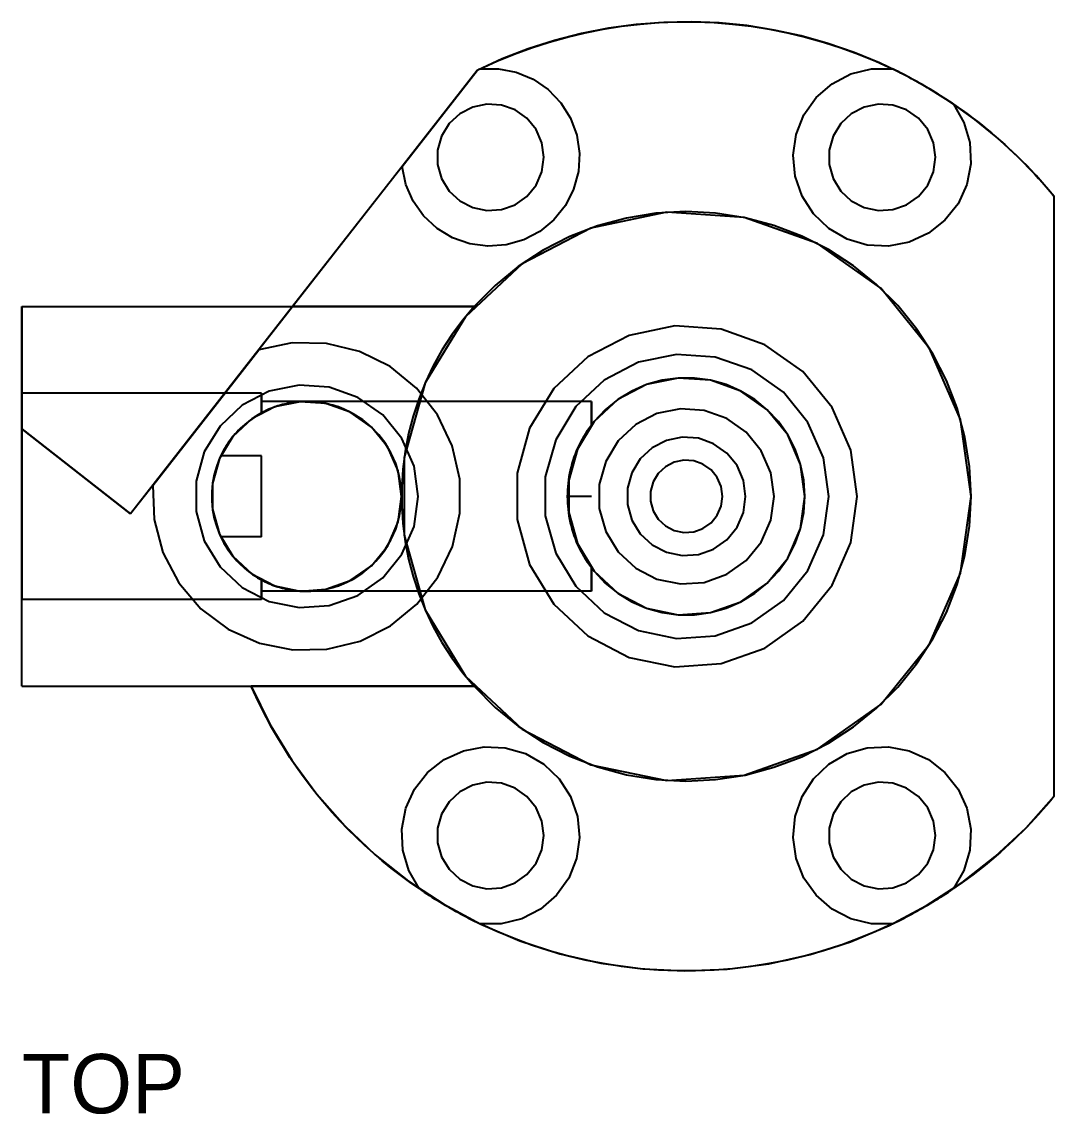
# Model space of a CAD drawing. Header units: millimetres. Extents: x 0 to 266, y -49 to 99.
# Drawn here: x 0 to 43.5, y 46.84 to 92.87 of the extents above; entities that cross this region are included whole.
import ezdxf

# ---------------------------------------------------------------- set-up
doc = ezdxf.new("R2010")
doc.units = ezdxf.units.MM
doc.layers.add('TOP_HIDDEN', color=8, linetype='CONTINUOUS')
doc.layers.add('TOP_VISIBLE', color=7, linetype='Continuous')

msp = doc.modelspace()

# ---------------------------------------------------------------- linework, layer by layer
at = {"layer": 'TOP_HIDDEN'}
for points in [[(43.5, 85.514), (42.736, 86.397), (41.921, 87.234), (41.06, 88.022), (40.153, 88.759), (39.205, 89.441), (38.219, 90.067), (37.198, 90.634), (36.146, 91.141), (35.066, 91.585), (33.962, 91.966), (32.837, 92.281), (31.696, 92.53), (30.543, 92.713), (29.38, 92.827), (28.214, 92.874), (27.046, 92.852), (25.881, 92.762), (24.724, 92.605), (23.578, 92.38), (22.447, 92.089), (21.335, 91.732), (20.246, 91.311), (19.183, 90.827)], [(19.183, 90.827), (9.986, 79.055)], [(19.31, 90.888), (20.079, 90.9), (20.835, 90.754), (21.545, 90.457), (22.179, 90.022), (22.711, 89.466), (23.118, 88.813), (23.384, 88.091), (23.496, 87.33), (23.451, 86.562), (23.251, 85.82), (22.903, 85.134), (22.422, 84.533), (21.829, 84.043), (21.148, 83.685), (20.408, 83.473), (19.641, 83.416), (18.879, 83.517), (18.153, 83.772), (17.494, 84.169), (16.93, 84.692), (16.485, 85.32), (16.177, 86.025), (16.02, 86.778)], [(39.255, 89.407), (39.699, 88.636), (39.949, 87.782), (39.99, 86.893), (39.821, 86.019), (39.45, 85.21), (38.9, 84.511), (38.2, 83.961), (37.39, 83.592), (36.516, 83.424), (35.627, 83.466), (34.774, 83.717), (34.003, 84.162), (33.359, 84.776), (32.877, 85.525), (32.586, 86.366), (32.501, 87.251), (32.627, 88.132), (32.957, 88.959), (33.473, 89.684), (34.145, 90.268), (34.935, 90.676), (35.8, 90.887), (36.69, 90.888)], [(22, 87.164), (21.917, 87.771), (21.672, 88.333), (21.286, 88.809), (20.785, 89.162), (20.208, 89.367), (19.596, 89.409), (18.997, 89.284), (18.452, 89.003), (18.005, 88.584), (17.686, 88.061), (17.521, 87.471), (17.521, 86.858), (17.686, 86.268), (18.005, 85.744), (18.452, 85.326), (18.997, 85.044), (19.596, 84.92), (20.208, 84.961), (20.785, 85.167), (21.286, 85.52), (21.672, 85.995), (21.917, 86.557), (22, 87.164)], [(38.5, 87.164), (38.417, 87.771), (38.172, 88.333), (37.786, 88.809), (37.285, 89.162), (36.708, 89.367), (36.096, 89.409), (35.497, 89.284), (34.952, 89.003), (34.505, 88.584), (34.186, 88.061), (34.021, 87.471), (34.021, 86.858), (34.186, 86.268), (34.505, 85.744), (34.952, 85.326), (35.497, 85.044), (36.096, 84.92), (36.708, 84.961), (37.285, 85.167), (37.786, 85.52), (38.172, 85.995), (38.417, 86.557), (38.5, 87.164)], [(43.5, 60.236), (43.5, 85.514)], [(40, 72.875), (39.934, 74.131), (39.737, 75.373), (39.411, 76.588), (38.96, 77.762), (38.388, 78.882), (37.702, 79.937), (36.91, 80.913), (36.019, 81.802), (35.041, 82.592), (33.985, 83.276), (32.863, 83.845), (31.688, 84.294), (30.473, 84.617), (29.23, 84.812), (27.974, 84.875), (26.718, 84.806), (25.476, 84.607), (24.262, 84.278), (23.089, 83.824), (21.97, 83.25), (20.917, 82.562), (19.942, 81.767), (19.056, 80.875)], [(0, 80.875), (11.408, 80.875)], [(0, 80.875), (0, 75.716)], [(11.408, 80.875), (4.581, 72.137)], [(19.056, 80.875), (11.408, 80.875)], [(19.056, 80.875), (18.566, 80.292), (18.115, 79.679), (17.704, 79.038), (17.333, 78.373), (17.006, 77.685), (16.723, 76.978), (16.486, 76.255), (16.295, 75.518), (16.151, 74.771), (16.054, 74.015), (16.006, 73.256), (16.006, 72.494), (16.054, 71.734), (16.151, 70.979), (16.295, 70.232), (16.486, 69.495), (16.723, 68.771), (17.006, 68.065), (17.333, 67.377), (17.704, 66.712), (18.115, 66.071), (18.566, 65.458), (19.056, 64.875)], [(35.2, 72.875), (34.933, 74.817), (34.152, 76.616), (32.914, 78.137), (31.312, 79.268), (29.465, 79.924), (27.509, 80.058), (25.589, 79.659), (23.848, 78.757), (22.415, 77.419), (21.396, 75.743), (20.867, 73.855), (20.867, 71.895), (21.396, 70.006), (22.415, 68.331), (23.848, 66.993), (25.589, 66.091), (27.509, 65.692), (29.465, 65.826), (31.312, 66.482), (32.914, 67.613), (34.152, 69.134), (34.933, 70.932), (35.2, 72.875)], [(35.2, 72.875), (34.933, 74.817), (34.152, 76.616), (32.914, 78.137), (31.312, 79.268), (29.465, 79.924), (27.509, 80.058), (25.589, 79.659), (23.848, 78.757), (22.415, 77.419), (21.396, 75.743), (20.867, 73.855), (20.867, 71.895), (21.396, 70.006), (22.415, 68.331), (23.848, 66.993), (25.589, 66.091), (27.509, 65.692), (29.465, 65.826), (31.312, 66.482), (32.914, 67.613), (34.152, 69.134), (34.933, 70.932), (35.2, 72.875)], [(5.516, 73.334), (5.574, 71.897), (5.946, 70.508), (6.614, 69.235), (7.546, 68.14), (8.696, 67.277), (10.008, 66.688), (11.417, 66.401), (12.854, 66.431), (14.25, 66.777), (15.535, 67.42), (16.648, 68.331), (17.533, 69.464), (18.148, 70.764), (18.461, 72.167), (18.459, 73.605), (18.14, 75.007), (17.521, 76.305), (16.632, 77.435), (15.516, 78.342), (14.229, 78.981), (12.832, 79.321), (11.394, 79.347), (9.986, 79.055)], [(5.516, 73.334), (5.574, 71.897), (5.946, 70.508), (6.614, 69.235), (7.546, 68.14), (8.696, 67.277), (10.008, 66.688), (11.417, 66.401), (12.854, 66.431), (14.25, 66.777), (15.535, 67.42), (16.648, 68.331), (17.533, 69.464), (18.148, 70.764), (18.461, 72.167), (18.459, 73.605), (18.14, 75.007), (17.521, 76.305), (16.632, 77.435), (15.516, 78.342), (14.229, 78.981), (12.832, 79.321), (11.394, 79.347), (9.986, 79.055)], [(5.516, 73.334), (9.986, 79.055)], [(34, 72.875), (33.778, 74.494), (33.127, 75.992), (32.095, 77.26), (30.76, 78.202), (29.221, 78.749), (27.591, 78.861), (25.991, 78.528), (24.54, 77.777), (23.346, 76.661), (22.497, 75.265), (22.056, 73.692), (22.056, 72.058), (22.497, 70.485), (23.346, 69.088), (24.54, 67.973), (25.991, 67.221), (27.591, 66.889), (29.221, 67), (30.76, 67.548), (32.095, 68.49), (33.127, 69.757), (33.778, 71.256), (34, 72.875)], [(34, 72.875), (33.778, 74.494), (33.127, 75.992), (32.095, 77.26), (30.76, 78.202), (29.221, 78.749), (27.591, 78.861), (25.991, 78.528), (24.54, 77.777), (23.346, 76.661), (22.497, 75.265), (22.056, 73.692), (22.056, 72.058), (22.497, 70.485), (23.346, 69.088), (24.54, 67.973), (25.991, 67.221), (27.591, 66.889), (29.221, 67), (30.76, 67.548), (32.095, 68.49), (33.127, 69.757), (33.778, 71.256), (34, 72.875)], [(33, 72.875), (32.953, 73.556), (32.815, 74.224), (32.586, 74.867), (32.272, 75.473), (31.879, 76.03), (31.413, 76.529), (30.883, 76.96), (30.3, 77.314), (29.674, 77.586), (29.017, 77.77), (28.341, 77.863), (27.659, 77.863), (26.983, 77.77), (26.326, 77.586), (25.7, 77.314), (25.117, 76.96), (24.587, 76.529), (24.121, 76.03), (23.728, 75.473), (23.414, 74.867), (23.185, 74.224), (23.047, 73.556), (23, 72.875)], [(33, 72.875), (32.815, 74.224), (32.272, 75.473), (31.413, 76.529), (30.3, 77.314), (29.017, 77.77), (27.659, 77.863), (26.326, 77.586), (25.117, 76.96), (24.121, 76.03), (23.414, 74.867), (23.047, 73.556), (23.047, 72.194), (23.414, 70.883), (24.121, 69.719), (25.117, 68.79), (26.326, 68.164), (27.659, 67.887), (29.017, 67.979), (30.3, 68.435), (31.413, 69.221), (32.272, 70.277), (32.815, 71.526), (33, 72.875)], [(16.7, 72.875), (16.526, 74.143), (16.016, 75.317), (15.208, 76.31), (14.162, 77.048), (12.956, 77.477), (11.679, 77.564), (10.426, 77.304), (9.29, 76.715), (8.354, 75.841), (7.689, 74.747), (7.344, 73.515), (7.344, 72.235), (7.689, 71.002), (8.354, 69.909), (9.29, 69.035), (10.426, 68.446), (11.679, 68.186), (12.956, 68.273), (14.162, 68.702), (15.208, 69.44), (16.016, 70.433), (16.526, 71.607), (16.7, 72.875)], [(16.7, 72.875), (16.526, 74.143), (16.016, 75.317), (15.208, 76.31), (14.162, 77.048), (12.956, 77.477), (11.679, 77.564), (10.426, 77.304), (9.29, 76.715), (8.354, 75.841), (7.689, 74.747), (7.344, 73.515), (7.344, 72.235), (7.689, 71.002), (8.354, 69.909), (9.29, 69.035), (10.426, 68.446), (11.679, 68.186), (12.956, 68.273), (14.162, 68.702), (15.208, 69.44), (16.016, 70.433), (16.526, 71.607), (16.7, 72.875)], [(0, 68.525), (0, 68.903), (0, 69.281), (0, 69.66), (0, 70.038), (0, 70.416), (0, 70.794), (0, 71.173), (0, 71.551), (0, 71.929), (0, 72.308), (0, 72.686), (0, 73.064), (0, 73.442), (0, 73.821), (0, 74.199), (0, 74.577), (0, 74.955), (0, 75.334), (0, 75.712), (0, 76.09), (0, 76.468), (0, 76.847), (0, 77.225)], [(0, 77.225), (0, 76.847), (0, 76.468), (0, 76.09), (0, 75.712), (0, 75.334), (0, 74.955), (0, 74.577), (0, 74.199), (0, 73.821), (0, 73.442), (0, 73.064), (0, 72.686), (0, 72.308), (0, 71.929), (0, 71.551), (0, 71.173), (0, 70.794), (0, 70.416), (0, 70.038), (0, 69.66), (0, 69.281), (0, 68.903), (0, 68.525)], [(10.1, 77.225), (0, 77.225)], [(10.1, 76.395), (10.1, 76.431), (10.1, 76.467), (10.1, 76.503), (10.1, 76.539), (10.1, 76.575), (10.1, 76.611), (10.1, 76.647), (10.1, 76.684), (10.1, 76.72), (10.1, 76.756), (10.1, 76.792), (10.1, 76.828), (10.1, 76.864), (10.1, 76.9), (10.1, 76.936), (10.1, 76.972), (10.1, 77.008), (10.1, 77.044), (10.1, 77.081), (10.1, 77.117), (10.1, 77.153), (10.1, 77.189), (10.1, 77.225)], [(10.1, 77.225), (10.1, 77.189), (10.1, 77.153), (10.1, 77.117), (10.1, 77.081), (10.1, 77.044), (10.1, 77.008), (10.1, 76.972), (10.1, 76.936), (10.1, 76.9), (10.1, 76.864), (10.1, 76.828), (10.1, 76.792), (10.1, 76.756), (10.1, 76.72), (10.1, 76.684), (10.1, 76.647), (10.1, 76.611), (10.1, 76.575), (10.1, 76.539), (10.1, 76.503), (10.1, 76.467), (10.1, 76.431), (10.1, 76.395)], [(16, 72.875), (15.852, 73.954), (15.418, 74.953), (14.73, 75.798), (13.84, 76.426), (12.814, 76.791), (11.727, 76.866), (10.66, 76.644), (9.693, 76.143), (8.897, 75.399), (8.331, 74.469), (8.037, 73.42), (8.037, 72.33), (8.331, 71.281), (8.897, 70.351), (9.693, 69.607), (10.66, 69.106), (11.727, 68.884), (12.814, 68.959), (13.84, 69.323), (14.73, 69.952), (15.418, 70.797), (15.852, 71.796), (16, 72.875)], [(16, 72.875), (15.972, 73.343), (15.89, 73.805), (15.755, 74.255), (15.567, 74.685), (15.331, 75.09), (15.048, 75.465), (14.724, 75.804), (14.362, 76.103), (13.968, 76.358), (13.546, 76.564), (13.103, 76.72), (12.646, 76.822), (12.179, 76.871), (11.71, 76.864), (11.244, 76.803), (10.789, 76.687), (10.351, 76.519), (9.936, 76.301), (9.549, 76.036), (9.195, 75.727), (8.881, 75.379), (8.609, 74.996), (8.384, 74.584)], [(12, 76.875), (11.914, 76.873), (11.828, 76.871), (11.742, 76.866), (11.656, 76.859), (11.57, 76.852), (11.485, 76.841), (11.4, 76.829), (11.315, 76.816), (11.23, 76.8), (11.146, 76.782), (11.062, 76.763), (10.979, 76.742), (10.896, 76.719), (10.813, 76.694), (10.731, 76.668), (10.65, 76.64), (10.569, 76.61), (10.489, 76.578), (10.41, 76.545), (10.331, 76.51), (10.253, 76.473), (10.176, 76.434), (10.1, 76.395)], [(10.1, 76.395), (10.1, 76.416), (10.1, 76.437), (10.1, 76.457), (10.1, 76.478), (10.1, 76.499), (10.1, 76.52), (10.1, 76.541), (10.1, 76.562), (10.1, 76.583), (10.1, 76.604), (10.1, 76.624), (10.1, 76.645), (10.1, 76.666), (10.1, 76.687), (10.1, 76.708), (10.1, 76.729), (10.1, 76.75), (10.1, 76.771), (10.1, 76.791), (10.1, 76.812), (10.1, 76.833), (10.1, 76.854), (10.1, 76.875)], [(10.1, 76.875), (10.1, 76.854), (10.1, 76.833), (10.1, 76.812), (10.1, 76.791), (10.1, 76.771), (10.1, 76.75), (10.1, 76.729), (10.1, 76.708), (10.1, 76.687), (10.1, 76.666), (10.1, 76.645), (10.1, 76.624), (10.1, 76.604), (10.1, 76.583), (10.1, 76.562), (10.1, 76.541), (10.1, 76.52), (10.1, 76.499), (10.1, 76.478), (10.1, 76.457), (10.1, 76.437), (10.1, 76.416), (10.1, 76.395)], [(12, 76.875), (11.914, 76.873), (11.828, 76.871), (11.742, 76.866), (11.656, 76.859), (11.57, 76.852), (11.485, 76.841), (11.4, 76.829), (11.315, 76.816), (11.23, 76.8), (11.146, 76.782), (11.062, 76.763), (10.979, 76.742), (10.896, 76.719), (10.813, 76.694), (10.731, 76.668), (10.65, 76.64), (10.569, 76.61), (10.489, 76.578), (10.41, 76.545), (10.331, 76.51), (10.253, 76.473), (10.176, 76.434), (10.1, 76.395)], [(12, 76.875), (10.1, 76.875)], [(16, 72.875), (15.985, 73.148), (15.959, 73.419), (15.913, 73.688), (15.846, 73.952), (15.768, 74.214), (15.664, 74.466), (15.547, 74.713), (15.415, 74.952), (15.263, 75.178), (15.101, 75.398), (14.919, 75.602), (14.727, 75.794), (14.523, 75.976), (14.303, 76.138), (14.077, 76.29), (13.838, 76.422), (13.591, 76.539), (13.339, 76.643), (13.077, 76.721), (12.813, 76.788), (12.544, 76.833), (12.273, 76.86), (12, 76.875)], [(16, 72.875), (15.985, 73.148), (15.959, 73.419), (15.913, 73.688), (15.846, 73.952), (15.768, 74.214), (15.664, 74.466), (15.547, 74.713), (15.415, 74.952), (15.263, 75.178), (15.101, 75.398), (14.919, 75.602), (14.727, 75.794), (14.523, 75.976), (14.303, 76.138), (14.077, 76.29), (13.838, 76.422), (13.591, 76.539), (13.339, 76.643), (13.077, 76.721), (12.813, 76.788), (12.544, 76.833), (12.273, 76.86), (12, 76.875)], [(24, 76.875), (12, 76.875)], [(24, 75.875), (24, 75.918), (24, 75.962), (24, 76.005), (24, 76.049), (24, 76.092), (24, 76.136), (24, 76.179), (24, 76.223), (24, 76.266), (24, 76.31), (24, 76.353), (24, 76.397), (24, 76.44), (24, 76.484), (24, 76.527), (24, 76.571), (24, 76.614), (24, 76.658), (24, 76.701), (24, 76.744), (24, 76.788), (24, 76.831), (24, 76.875)], [(24, 76.875), (24, 76.831), (24, 76.788), (24, 76.744), (24, 76.701), (24, 76.658), (24, 76.614), (24, 76.571), (24, 76.527), (24, 76.484), (24, 76.44), (24, 76.397), (24, 76.353), (24, 76.31), (24, 76.266), (24, 76.223), (24, 76.179), (24, 76.136), (24, 76.092), (24, 76.049), (24, 76.005), (24, 75.962), (24, 75.918), (24, 75.875)], [(31.7, 72.875), (31.563, 73.873), (31.161, 74.797), (30.525, 75.579), (29.702, 76.16), (28.753, 76.498), (27.748, 76.566), (26.761, 76.361), (25.866, 75.898), (25.13, 75.21), (24.606, 74.349), (24.334, 73.379), (24.334, 72.371), (24.606, 71.401), (25.13, 70.54), (25.866, 69.852), (26.761, 69.389), (27.748, 69.184), (28.753, 69.252), (29.702, 69.59), (30.525, 70.171), (31.161, 70.952), (31.563, 71.877), (31.7, 72.875)], [(31.7, 72.875), (31.563, 73.873), (31.161, 74.797), (30.525, 75.579), (29.702, 76.16), (28.753, 76.498), (27.748, 76.566), (26.761, 76.361), (25.866, 75.898), (25.13, 75.21), (24.606, 74.349), (24.334, 73.379), (24.334, 72.371), (24.606, 71.401), (25.13, 70.54), (25.866, 69.852), (26.761, 69.389), (27.748, 69.184), (28.753, 69.252), (29.702, 69.59), (30.525, 70.171), (31.161, 70.952), (31.563, 71.877), (31.7, 72.875)], [(10.1, 76.395), (9.779, 76.202), (9.478, 75.98), (9.199, 75.731), (8.945, 75.457), (8.717, 75.16), (8.518, 74.843), (8.349, 74.51), (8.213, 74.161), (8.109, 73.802), (8.039, 73.434), (8.004, 73.062), (8.004, 72.688), (8.039, 72.315), (8.109, 71.948), (8.213, 71.588), (8.349, 71.24), (8.518, 70.906), (8.717, 70.59), (8.945, 70.293), (9.199, 70.019), (9.478, 69.77), (9.779, 69.548), (10.1, 69.355)], [(10.1, 76.395), (10.004, 76.341), (9.909, 76.285), (9.816, 76.226), (9.724, 76.164), (9.634, 76.1), (9.546, 76.034), (9.46, 75.965), (9.376, 75.894), (9.294, 75.82), (9.213, 75.745), (9.135, 75.667), (9.059, 75.587), (8.986, 75.504), (8.914, 75.42), (8.845, 75.334), (8.779, 75.246), (8.715, 75.157), (8.653, 75.065), (8.594, 74.972), (8.537, 74.877), (8.483, 74.781), (8.432, 74.684), (8.384, 74.584)], [(0, 64.875), (0, 75.716)], [(0, 75.716), (4.581, 72.137)], [(4.581, 72.137), (0, 75.716)], [(23, 72.875), (23.002, 73.015), (23.008, 73.155), (23.018, 73.294), (23.031, 73.433), (23.049, 73.572), (23.07, 73.71), (23.096, 73.848), (23.125, 73.985), (23.158, 74.121), (23.194, 74.256), (23.235, 74.39), (23.279, 74.522), (23.327, 74.654), (23.379, 74.784), (23.434, 74.912), (23.493, 75.039), (23.555, 75.164), (23.621, 75.288), (23.69, 75.409), (23.763, 75.529), (23.838, 75.647), (23.918, 75.762), (24, 75.875)], [(24, 75.875), (23.838, 75.647), (23.69, 75.409), (23.555, 75.164), (23.434, 74.912), (23.327, 74.654), (23.235, 74.39), (23.158, 74.121), (23.096, 73.848), (23.049, 73.572), (23.018, 73.294), (23.002, 73.015), (23.002, 72.735), (23.018, 72.456), (23.049, 72.178), (23.096, 71.902), (23.158, 71.629), (23.235, 71.36), (23.327, 71.096), (23.434, 70.838), (23.555, 70.585), (23.69, 70.34), (23.838, 70.103), (24, 69.875)], [(30.5, 72.875), (30.407, 73.549), (30.136, 74.174), (29.706, 74.702), (29.15, 75.095), (28.509, 75.323), (27.829, 75.369), (27.163, 75.231), (26.558, 74.917), (26.061, 74.453), (25.707, 73.871), (25.523, 73.215), (25.523, 72.535), (25.707, 71.879), (26.061, 71.297), (26.558, 70.832), (27.163, 70.519), (27.829, 70.381), (28.509, 70.427), (29.15, 70.655), (29.706, 71.048), (30.136, 71.576), (30.407, 72.2), (30.5, 72.875)], [(10.1, 74.584), (8.384, 74.584)], [(10.1, 71.165), (10.1, 71.314), (10.1, 71.463), (10.1, 71.611), (10.1, 71.76), (10.1, 71.909), (10.1, 72.057), (10.1, 72.206), (10.1, 72.355), (10.1, 72.503), (10.1, 72.652), (10.1, 72.801), (10.1, 72.949), (10.1, 73.098), (10.1, 73.247), (10.1, 73.395), (10.1, 73.544), (10.1, 73.693), (10.1, 73.841), (10.1, 73.99), (10.1, 74.138), (10.1, 74.287), (10.1, 74.436), (10.1, 74.584)], [(10.1, 71.165), (10.1, 74.584)], [(29.525, 72.875), (29.468, 73.286), (29.303, 73.667), (29.041, 73.989), (28.702, 74.229), (28.31, 74.368), (27.896, 74.396), (27.489, 74.312), (27.121, 74.121), (26.817, 73.837), (26.601, 73.482), (26.489, 73.083), (26.489, 72.667), (26.601, 72.267), (26.817, 71.913), (27.121, 71.629), (27.489, 71.438), (27.896, 71.353), (28.31, 71.382), (28.702, 71.521), (29.041, 71.76), (29.303, 72.083), (29.468, 72.463), (29.525, 72.875)], [(29.525, 72.875), (29.468, 73.286), (29.303, 73.667), (29.041, 73.989), (28.702, 74.229), (28.31, 74.368), (27.896, 74.396), (27.489, 74.312), (27.121, 74.121), (26.817, 73.837), (26.601, 73.482), (26.489, 73.083), (26.489, 72.667), (26.601, 72.267), (26.817, 71.913), (27.121, 71.629), (27.489, 71.438), (27.896, 71.353), (28.31, 71.382), (28.702, 71.521), (29.041, 71.76), (29.303, 72.083), (29.468, 72.463), (29.525, 72.875)], [(29.525, 72.875), (29.468, 73.286), (29.303, 73.667), (29.041, 73.989), (28.702, 74.229), (28.31, 74.368), (27.896, 74.396), (27.489, 74.312), (27.121, 74.121), (26.817, 73.837), (26.601, 73.482), (26.489, 73.083), (26.489, 72.667), (26.601, 72.267), (26.817, 71.913), (27.121, 71.629), (27.489, 71.438), (27.896, 71.353), (28.31, 71.382), (28.702, 71.521), (29.041, 71.76), (29.303, 72.083), (29.468, 72.463), (29.525, 72.875)], [(5.516, 73.334), (4.581, 72.137)], [(8.384, 71.165), (8.609, 70.754), (8.881, 70.371), (9.195, 70.023), (9.549, 69.714), (9.936, 69.449), (10.351, 69.231), (10.789, 69.063), (11.244, 68.947), (11.71, 68.885), (12.179, 68.879), (12.646, 68.927), (13.103, 69.03), (13.546, 69.186), (13.968, 69.392), (14.362, 69.647), (14.724, 69.946), (15.048, 70.285), (15.331, 70.66), (15.567, 71.065), (15.755, 71.495), (15.89, 71.944), (15.972, 72.406), (16, 72.875)], [(12, 68.875), (12.273, 68.89), (12.544, 68.916), (12.813, 68.962), (13.077, 69.029), (13.339, 69.107), (13.591, 69.211), (13.838, 69.328), (14.077, 69.46), (14.303, 69.612), (14.523, 69.774), (14.727, 69.956), (14.919, 70.148), (15.101, 70.352), (15.263, 70.572), (15.415, 70.798), (15.547, 71.037), (15.664, 71.284), (15.768, 71.536), (15.846, 71.797), (15.913, 72.062), (15.959, 72.331), (15.985, 72.602), (16, 72.875)], [(12, 68.875), (12.273, 68.89), (12.544, 68.916), (12.813, 68.962), (13.077, 69.029), (13.339, 69.107), (13.591, 69.211), (13.838, 69.328), (14.077, 69.46), (14.303, 69.612), (14.523, 69.774), (14.727, 69.956), (14.919, 70.148), (15.101, 70.352), (15.263, 70.572), (15.415, 70.798), (15.547, 71.037), (15.664, 71.284), (15.768, 71.536), (15.846, 71.797), (15.913, 72.062), (15.959, 72.331), (15.985, 72.602), (16, 72.875)], [(19.056, 64.875), (19.942, 63.983), (20.917, 63.188), (21.97, 62.5), (23.089, 61.926), (24.262, 61.472), (25.476, 61.143), (26.718, 60.944), (27.974, 60.875), (29.23, 60.938), (30.473, 61.132), (31.688, 61.456), (32.863, 61.905), (33.985, 62.474), (35.041, 63.158), (36.019, 63.948), (36.91, 64.836), (37.702, 65.813), (38.388, 66.867), (38.96, 67.988), (39.411, 69.162), (39.737, 70.377), (39.934, 71.619), (40, 72.875)], [(23, 72.875), (23.047, 72.194), (23.185, 71.526), (23.414, 70.883), (23.728, 70.277), (24.121, 69.719), (24.587, 69.221), (25.117, 68.79), (25.7, 68.435), (26.326, 68.164), (26.983, 67.979), (27.659, 67.887), (28.341, 67.887), (29.017, 67.979), (29.674, 68.164), (30.3, 68.435), (30.883, 68.79), (31.413, 69.221), (31.879, 69.719), (32.272, 70.277), (32.586, 70.883), (32.815, 71.526), (32.953, 72.194), (33, 72.875)], [(24, 69.875), (23.918, 69.988), (23.838, 70.103), (23.763, 70.221), (23.69, 70.34), (23.621, 70.462), (23.555, 70.585), (23.493, 70.711), (23.434, 70.838), (23.379, 70.966), (23.327, 71.096), (23.279, 71.228), (23.235, 71.36), (23.194, 71.494), (23.158, 71.629), (23.125, 71.765), (23.096, 71.902), (23.07, 72.04), (23.049, 72.178), (23.031, 72.317), (23.018, 72.456), (23.008, 72.595), (23.002, 72.735), (23, 72.875)], [(24, 72.875), (23, 72.875)], [(10.1, 71.165), (8.384, 71.165)], [(8.384, 71.165), (8.432, 71.066), (8.483, 70.969), (8.537, 70.872), (8.594, 70.778), (8.653, 70.685), (8.715, 70.593), (8.779, 70.503), (8.845, 70.416), (8.914, 70.329), (8.986, 70.245), (9.059, 70.163), (9.135, 70.083), (9.213, 70.005), (9.294, 69.93), (9.376, 69.856), (9.46, 69.785), (9.546, 69.716), (9.634, 69.65), (9.724, 69.586), (9.816, 69.524), (9.909, 69.465), (10.004, 69.409), (10.1, 69.355)], [(24, 69.875), (24, 69.831), (24, 69.788), (24, 69.744), (24, 69.701), (24, 69.658), (24, 69.614), (24, 69.571), (24, 69.527), (24, 69.484), (24, 69.44), (24, 69.397), (24, 69.353), (24, 69.31), (24, 69.266), (24, 69.223), (24, 69.179), (24, 69.136), (24, 69.092), (24, 69.049), (24, 69.005), (24, 68.962), (24, 68.918), (24, 68.875)], [(24, 68.875), (24, 68.918), (24, 68.962), (24, 69.005), (24, 69.049), (24, 69.092), (24, 69.136), (24, 69.179), (24, 69.223), (24, 69.266), (24, 69.31), (24, 69.353), (24, 69.397), (24, 69.44), (24, 69.484), (24, 69.527), (24, 69.571), (24, 69.614), (24, 69.658), (24, 69.701), (24, 69.744), (24, 69.788), (24, 69.831), (24, 69.875)], [(10.1, 69.355), (10.176, 69.315), (10.253, 69.277), (10.331, 69.24), (10.41, 69.205), (10.489, 69.171), (10.569, 69.14), (10.65, 69.11), (10.731, 69.082), (10.813, 69.056), (10.896, 69.031), (10.979, 69.008), (11.062, 68.987), (11.146, 68.967), (11.23, 68.95), (11.315, 68.934), (11.4, 68.921), (11.485, 68.909), (11.57, 68.898), (11.656, 68.89), (11.742, 68.884), (11.828, 68.879), (11.914, 68.876), (12, 68.875)], [(10.1, 69.355), (10.176, 69.315), (10.253, 69.277), (10.331, 69.24), (10.41, 69.205), (10.489, 69.171), (10.569, 69.14), (10.65, 69.11), (10.731, 69.082), (10.813, 69.056), (10.896, 69.031), (10.979, 69.008), (11.062, 68.987), (11.146, 68.967), (11.23, 68.95), (11.315, 68.934), (11.4, 68.921), (11.485, 68.909), (11.57, 68.898), (11.656, 68.89), (11.742, 68.884), (11.828, 68.879), (11.914, 68.876), (12, 68.875)], [(10.1, 69.355), (10.1, 69.334), (10.1, 69.313), (10.1, 69.292), (10.1, 69.271), (10.1, 69.251), (10.1, 69.23), (10.1, 69.209), (10.1, 69.188), (10.1, 69.167), (10.1, 69.146), (10.1, 69.125), (10.1, 69.105), (10.1, 69.084), (10.1, 69.063), (10.1, 69.042), (10.1, 69.021), (10.1, 69), (10.1, 68.979), (10.1, 68.958), (10.1, 68.938), (10.1, 68.917), (10.1, 68.896), (10.1, 68.875)], [(10.1, 68.875), (10.1, 68.896), (10.1, 68.917), (10.1, 68.938), (10.1, 68.958), (10.1, 68.979), (10.1, 69), (10.1, 69.021), (10.1, 69.042), (10.1, 69.063), (10.1, 69.084), (10.1, 69.105), (10.1, 69.125), (10.1, 69.146), (10.1, 69.167), (10.1, 69.188), (10.1, 69.209), (10.1, 69.23), (10.1, 69.251), (10.1, 69.271), (10.1, 69.292), (10.1, 69.313), (10.1, 69.334), (10.1, 69.355)], [(10.1, 69.355), (10.1, 69.319), (10.1, 69.283), (10.1, 69.247), (10.1, 69.211), (10.1, 69.175), (10.1, 69.138), (10.1, 69.102), (10.1, 69.066), (10.1, 69.03), (10.1, 68.994), (10.1, 68.958), (10.1, 68.922), (10.1, 68.886), (10.1, 68.85), (10.1, 68.814), (10.1, 68.778), (10.1, 68.741), (10.1, 68.705), (10.1, 68.669), (10.1, 68.633), (10.1, 68.597), (10.1, 68.561), (10.1, 68.525)], [(10.1, 68.525), (10.1, 68.561), (10.1, 68.597), (10.1, 68.633), (10.1, 68.669), (10.1, 68.705), (10.1, 68.741), (10.1, 68.778), (10.1, 68.814), (10.1, 68.85), (10.1, 68.886), (10.1, 68.922), (10.1, 68.958), (10.1, 68.994), (10.1, 69.03), (10.1, 69.066), (10.1, 69.102), (10.1, 69.138), (10.1, 69.175), (10.1, 69.211), (10.1, 69.247), (10.1, 69.283), (10.1, 69.319), (10.1, 69.355)], [(12, 68.875), (10.1, 68.875)], [(24, 68.875), (12, 68.875)], [(10.1, 68.525), (0, 68.525)], [(0, 64.875), (9.67, 64.875)], [(9.67, 64.875), (10.453, 63.278), (11.375, 61.757), (12.428, 60.324), (13.605, 58.99), (14.895, 57.766), (16.289, 56.662), (17.776, 55.686), (19.343, 54.845), (20.979, 54.148), (22.671, 53.598), (24.404, 53.201), (26.166, 52.959), (27.943, 52.875), (29.72, 52.949), (31.483, 53.181), (33.219, 53.568), (34.914, 54.108), (36.554, 54.796), (38.126, 55.628), (39.618, 56.596), (41.019, 57.692), (42.316, 58.909), (43.5, 60.236)], [(19.056, 64.875), (9.67, 64.875)], [(16.745, 56.343), (16.301, 57.114), (16.051, 57.968), (16.01, 58.857), (16.179, 59.731), (16.55, 60.54), (17.1, 61.239), (17.8, 61.789), (18.61, 62.158), (19.484, 62.326), (20.373, 62.283), (21.226, 62.033), (21.997, 61.588), (22.641, 60.974), (23.123, 60.225), (23.414, 59.384), (23.499, 58.498), (23.373, 57.617), (23.043, 56.791), (22.527, 56.066), (21.855, 55.482), (21.065, 55.074), (20.2, 54.863), (19.31, 54.861)], [(36.69, 54.861), (35.8, 54.863), (34.935, 55.074), (34.145, 55.482), (33.473, 56.066), (32.957, 56.791), (32.627, 57.617), (32.501, 58.498), (32.586, 59.384), (32.877, 60.225), (33.359, 60.974), (34.003, 61.588), (34.774, 62.033), (35.627, 62.283), (36.516, 62.326), (37.39, 62.158), (38.2, 61.789), (38.9, 61.239), (39.45, 60.54), (39.821, 59.731), (39.99, 58.857), (39.949, 57.968), (39.699, 57.114), (39.255, 56.343)], [(22, 58.585), (21.917, 59.193), (21.672, 59.755), (21.286, 60.23), (20.785, 60.583), (20.208, 60.788), (19.596, 60.83), (18.997, 60.706), (18.452, 60.424), (18.005, 60.005), (17.686, 59.482), (17.521, 58.892), (17.521, 58.279), (17.686, 57.689), (18.005, 57.166), (18.452, 56.747), (18.997, 56.465), (19.596, 56.341), (20.208, 56.383), (20.785, 56.588), (21.286, 56.941), (21.672, 57.416), (21.917, 57.978), (22, 58.585)], [(38.5, 58.585), (38.417, 59.193), (38.172, 59.755), (37.786, 60.23), (37.285, 60.583), (36.708, 60.788), (36.096, 60.83), (35.497, 60.706), (34.952, 60.424), (34.505, 60.005), (34.186, 59.482), (34.021, 58.892), (34.021, 58.279), (34.186, 57.689), (34.505, 57.166), (34.952, 56.747), (35.497, 56.465), (36.096, 56.341), (36.708, 56.383), (37.285, 56.588), (37.786, 56.941), (38.172, 57.416), (38.417, 57.978), (38.5, 58.585)]]:
    msp.add_lwpolyline(points, dxfattribs=at)
at = {"layer": 'TOP_VISIBLE'}
for points in [[(19.31, 90.888), (20.021, 91.214), (20.743, 91.512), (21.477, 91.781), (22.221, 92.022), (22.974, 92.233), (23.734, 92.415), (24.501, 92.566), (25.273, 92.688), (26.049, 92.78), (26.828, 92.841), (27.609, 92.871), (28.391, 92.871), (29.172, 92.841), (29.951, 92.78), (30.727, 92.688), (31.499, 92.566), (32.266, 92.415), (33.026, 92.233), (33.779, 92.022), (34.523, 91.781), (35.257, 91.512), (35.979, 91.214), (36.69, 90.888)], [(19.31, 90.888), (20.079, 90.9), (20.835, 90.754), (21.545, 90.457), (22.179, 90.022), (22.711, 89.466), (23.118, 88.813), (23.384, 88.091), (23.496, 87.33), (23.451, 86.562), (23.251, 85.82), (22.903, 85.134), (22.422, 84.533), (21.829, 84.043), (21.148, 83.685), (20.408, 83.473), (19.641, 83.416), (18.879, 83.517), (18.153, 83.772), (17.494, 84.169), (16.93, 84.692), (16.485, 85.32), (16.177, 86.025), (16.02, 86.778)], [(16.02, 86.778), (19.183, 90.827)], [(19.31, 90.888), (19.305, 90.886), (19.299, 90.883), (19.294, 90.88), (19.288, 90.878), (19.283, 90.875), (19.277, 90.872), (19.271, 90.87), (19.266, 90.867), (19.26, 90.864), (19.255, 90.862), (19.249, 90.859), (19.244, 90.856), (19.238, 90.854), (19.233, 90.851), (19.227, 90.848), (19.222, 90.845), (19.216, 90.843), (19.211, 90.84), (19.205, 90.837), (19.2, 90.835), (19.194, 90.832), (19.189, 90.829), (19.183, 90.827)], [(39.255, 89.407), (39.699, 88.636), (39.949, 87.782), (39.99, 86.893), (39.821, 86.019), (39.45, 85.21), (38.9, 84.511), (38.2, 83.961), (37.39, 83.592), (36.516, 83.424), (35.627, 83.466), (34.774, 83.717), (34.003, 84.162), (33.359, 84.776), (32.877, 85.525), (32.586, 86.366), (32.501, 87.251), (32.627, 88.132), (32.957, 88.959), (33.473, 89.684), (34.145, 90.268), (34.935, 90.676), (35.8, 90.887), (36.69, 90.888)], [(39.255, 89.407), (39.148, 89.479), (39.041, 89.551), (38.934, 89.622), (38.825, 89.692), (38.717, 89.761), (38.608, 89.83), (38.498, 89.898), (38.388, 89.965), (38.278, 90.032), (38.167, 90.098), (38.056, 90.163), (37.944, 90.228), (37.832, 90.291), (37.72, 90.354), (37.607, 90.417), (37.493, 90.478), (37.38, 90.539), (37.266, 90.599), (37.151, 90.658), (37.036, 90.717), (36.921, 90.775), (36.806, 90.832), (36.69, 90.888)], [(22, 87.164), (21.917, 87.771), (21.672, 88.333), (21.286, 88.809), (20.785, 89.162), (20.208, 89.367), (19.596, 89.409), (18.997, 89.284), (18.452, 89.003), (18.005, 88.584), (17.686, 88.061), (17.521, 87.471), (17.521, 86.858), (17.686, 86.268), (18.005, 85.744), (18.452, 85.326), (18.997, 85.044), (19.596, 84.92), (20.208, 84.961), (20.785, 85.167), (21.286, 85.52), (21.672, 85.995), (21.917, 86.557), (22, 87.164)], [(38.5, 87.164), (38.417, 87.771), (38.172, 88.333), (37.786, 88.809), (37.285, 89.162), (36.708, 89.367), (36.096, 89.409), (35.497, 89.284), (34.952, 89.003), (34.505, 88.584), (34.186, 88.061), (34.021, 87.471), (34.021, 86.858), (34.186, 86.268), (34.505, 85.744), (34.952, 85.326), (35.497, 85.044), (36.096, 84.92), (36.708, 84.961), (37.285, 85.167), (37.786, 85.52), (38.172, 85.995), (38.417, 86.557), (38.5, 87.164)], [(39.255, 89.407), (39.462, 89.265), (39.667, 89.119), (39.87, 88.971), (40.072, 88.821), (40.271, 88.668), (40.468, 88.513), (40.664, 88.355), (40.857, 88.194), (41.049, 88.032), (41.238, 87.866), (41.426, 87.699), (41.611, 87.529), (41.794, 87.357), (41.975, 87.182), (42.153, 87.006), (42.33, 86.827), (42.504, 86.646), (42.676, 86.462), (42.845, 86.277), (43.013, 86.089), (43.178, 85.9), (43.34, 85.708), (43.5, 85.514)], [(16.02, 86.778), (11.408, 80.875)], [(43.5, 60.236), (43.5, 85.514)], [(40, 72.875), (39.555, 76.112), (38.253, 79.11), (36.191, 81.645), (33.521, 83.53), (30.441, 84.624), (27.181, 84.847), (23.981, 84.182), (21.08, 82.679), (18.691, 80.448), (16.993, 77.656), (16.112, 74.509), (16.112, 71.241), (16.993, 68.094), (18.691, 65.302), (21.08, 63.071), (23.981, 61.568), (27.181, 60.903), (30.441, 61.126), (33.521, 62.22), (36.191, 64.105), (38.253, 66.64), (39.555, 69.637), (40, 72.875)], [(0, 80.875), (19.056, 80.875)], [(0, 64.875), (0, 80.875)], [(30.5, 72.875), (30.407, 73.549), (30.136, 74.174), (29.706, 74.702), (29.15, 75.095), (28.509, 75.323), (27.829, 75.369), (27.163, 75.231), (26.558, 74.917), (26.061, 74.453), (25.707, 73.871), (25.523, 73.215), (25.523, 72.535), (25.707, 71.879), (26.061, 71.297), (26.558, 70.832), (27.163, 70.519), (27.829, 70.381), (28.509, 70.427), (29.15, 70.655), (29.706, 71.048), (30.136, 71.576), (30.407, 72.2), (30.5, 72.875)], [(29.525, 72.875), (29.468, 73.286), (29.303, 73.667), (29.041, 73.989), (28.702, 74.229), (28.31, 74.368), (27.896, 74.396), (27.489, 74.312), (27.121, 74.121), (26.817, 73.837), (26.601, 73.482), (26.489, 73.083), (26.489, 72.667), (26.601, 72.267), (26.817, 71.913), (27.121, 71.629), (27.489, 71.438), (27.896, 71.353), (28.31, 71.382), (28.702, 71.521), (29.041, 71.76), (29.303, 72.083), (29.468, 72.463), (29.525, 72.875)], [(0, 64.875), (19.056, 64.875)], [(16.745, 56.343), (16.344, 56.622), (15.951, 56.912), (15.565, 57.211), (15.186, 57.519), (14.815, 57.836), (14.452, 58.163), (14.097, 58.498), (13.75, 58.841), (13.412, 59.193), (13.082, 59.554), (12.761, 59.922), (12.45, 60.298), (12.147, 60.681), (11.854, 61.072), (11.571, 61.469), (11.297, 61.874), (11.034, 62.285), (10.78, 62.702), (10.537, 63.126), (10.304, 63.555), (10.082, 63.99), (9.87, 64.43), (9.67, 64.875)], [(16.745, 56.343), (16.301, 57.114), (16.051, 57.968), (16.01, 58.857), (16.179, 59.731), (16.55, 60.54), (17.1, 61.239), (17.8, 61.789), (18.61, 62.158), (19.484, 62.326), (20.373, 62.283), (21.226, 62.033), (21.997, 61.588), (22.641, 60.974), (23.123, 60.225), (23.414, 59.384), (23.499, 58.498), (23.373, 57.617), (23.043, 56.791), (22.527, 56.066), (21.855, 55.482), (21.065, 55.074), (20.2, 54.863), (19.31, 54.861)], [(36.69, 54.861), (35.8, 54.863), (34.935, 55.074), (34.145, 55.482), (33.473, 56.066), (32.957, 56.791), (32.627, 57.617), (32.501, 58.498), (32.586, 59.384), (32.877, 60.225), (33.359, 60.974), (34.003, 61.588), (34.774, 62.033), (35.627, 62.283), (36.516, 62.326), (37.39, 62.158), (38.2, 61.789), (38.9, 61.239), (39.45, 60.54), (39.821, 59.731), (39.99, 58.857), (39.949, 57.968), (39.699, 57.114), (39.255, 56.343)], [(22, 58.585), (21.917, 59.193), (21.672, 59.755), (21.286, 60.23), (20.785, 60.583), (20.208, 60.788), (19.596, 60.83), (18.997, 60.706), (18.452, 60.424), (18.005, 60.005), (17.686, 59.482), (17.521, 58.892), (17.521, 58.279), (17.686, 57.689), (18.005, 57.166), (18.452, 56.747), (18.997, 56.465), (19.596, 56.341), (20.208, 56.383), (20.785, 56.588), (21.286, 56.941), (21.672, 57.416), (21.917, 57.978), (22, 58.585)], [(38.5, 58.585), (38.417, 59.193), (38.172, 59.755), (37.786, 60.23), (37.285, 60.583), (36.708, 60.788), (36.096, 60.83), (35.497, 60.706), (34.952, 60.424), (34.505, 60.005), (34.186, 59.482), (34.021, 58.892), (34.021, 58.279), (34.186, 57.689), (34.505, 57.166), (34.952, 56.747), (35.497, 56.465), (36.096, 56.341), (36.708, 56.383), (37.285, 56.588), (37.786, 56.941), (38.172, 57.416), (38.417, 57.978), (38.5, 58.585)], [(43.5, 60.236), (43.34, 60.042), (43.178, 59.85), (43.013, 59.661), (42.845, 59.473), (42.676, 59.288), (42.504, 59.104), (42.33, 58.923), (42.153, 58.744), (41.975, 58.567), (41.794, 58.393), (41.611, 58.221), (41.426, 58.051), (41.238, 57.883), (41.049, 57.718), (40.857, 57.555), (40.664, 57.395), (40.468, 57.237), (40.271, 57.082), (40.072, 56.929), (39.87, 56.778), (39.667, 56.631), (39.462, 56.485), (39.255, 56.343)], [(16.745, 56.343), (16.852, 56.27), (16.959, 56.199), (17.066, 56.128), (17.175, 56.058), (17.283, 55.988), (17.392, 55.92), (17.502, 55.852), (17.612, 55.784), (17.722, 55.718), (17.833, 55.652), (17.944, 55.587), (18.056, 55.522), (18.168, 55.459), (18.28, 55.396), (18.393, 55.333), (18.507, 55.272), (18.62, 55.211), (18.734, 55.151), (18.849, 55.091), (18.964, 55.033), (19.079, 54.975), (19.194, 54.918), (19.31, 54.861)], [(36.69, 54.861), (36.806, 54.918), (36.921, 54.975), (37.036, 55.033), (37.151, 55.091), (37.266, 55.151), (37.38, 55.211), (37.493, 55.272), (37.607, 55.333), (37.72, 55.396), (37.832, 55.459), (37.944, 55.522), (38.056, 55.587), (38.167, 55.652), (38.278, 55.718), (38.388, 55.784), (38.498, 55.852), (38.608, 55.92), (38.717, 55.988), (38.825, 56.058), (38.934, 56.128), (39.041, 56.199), (39.148, 56.27), (39.255, 56.343)], [(36.69, 54.861), (35.979, 54.536), (35.257, 54.238), (34.523, 53.968), (33.779, 53.728), (33.026, 53.517), (32.266, 53.335), (31.499, 53.183), (30.727, 53.062), (29.951, 52.97), (29.172, 52.909), (28.391, 52.879), (27.609, 52.879), (26.828, 52.909), (26.049, 52.97), (25.273, 53.062), (24.501, 53.183), (23.734, 53.335), (22.974, 53.517), (22.221, 53.728), (21.477, 53.968), (20.743, 54.238), (20.021, 54.536), (19.31, 54.861)]]:
    msp.add_lwpolyline(points, dxfattribs=at)

# ---------------------------------------------------------------- texts
msp.add_text('TOP', height=2.5, dxfattribs=at).set_placement((0, 46.875))

doc.saveas('drawing.dxf')
